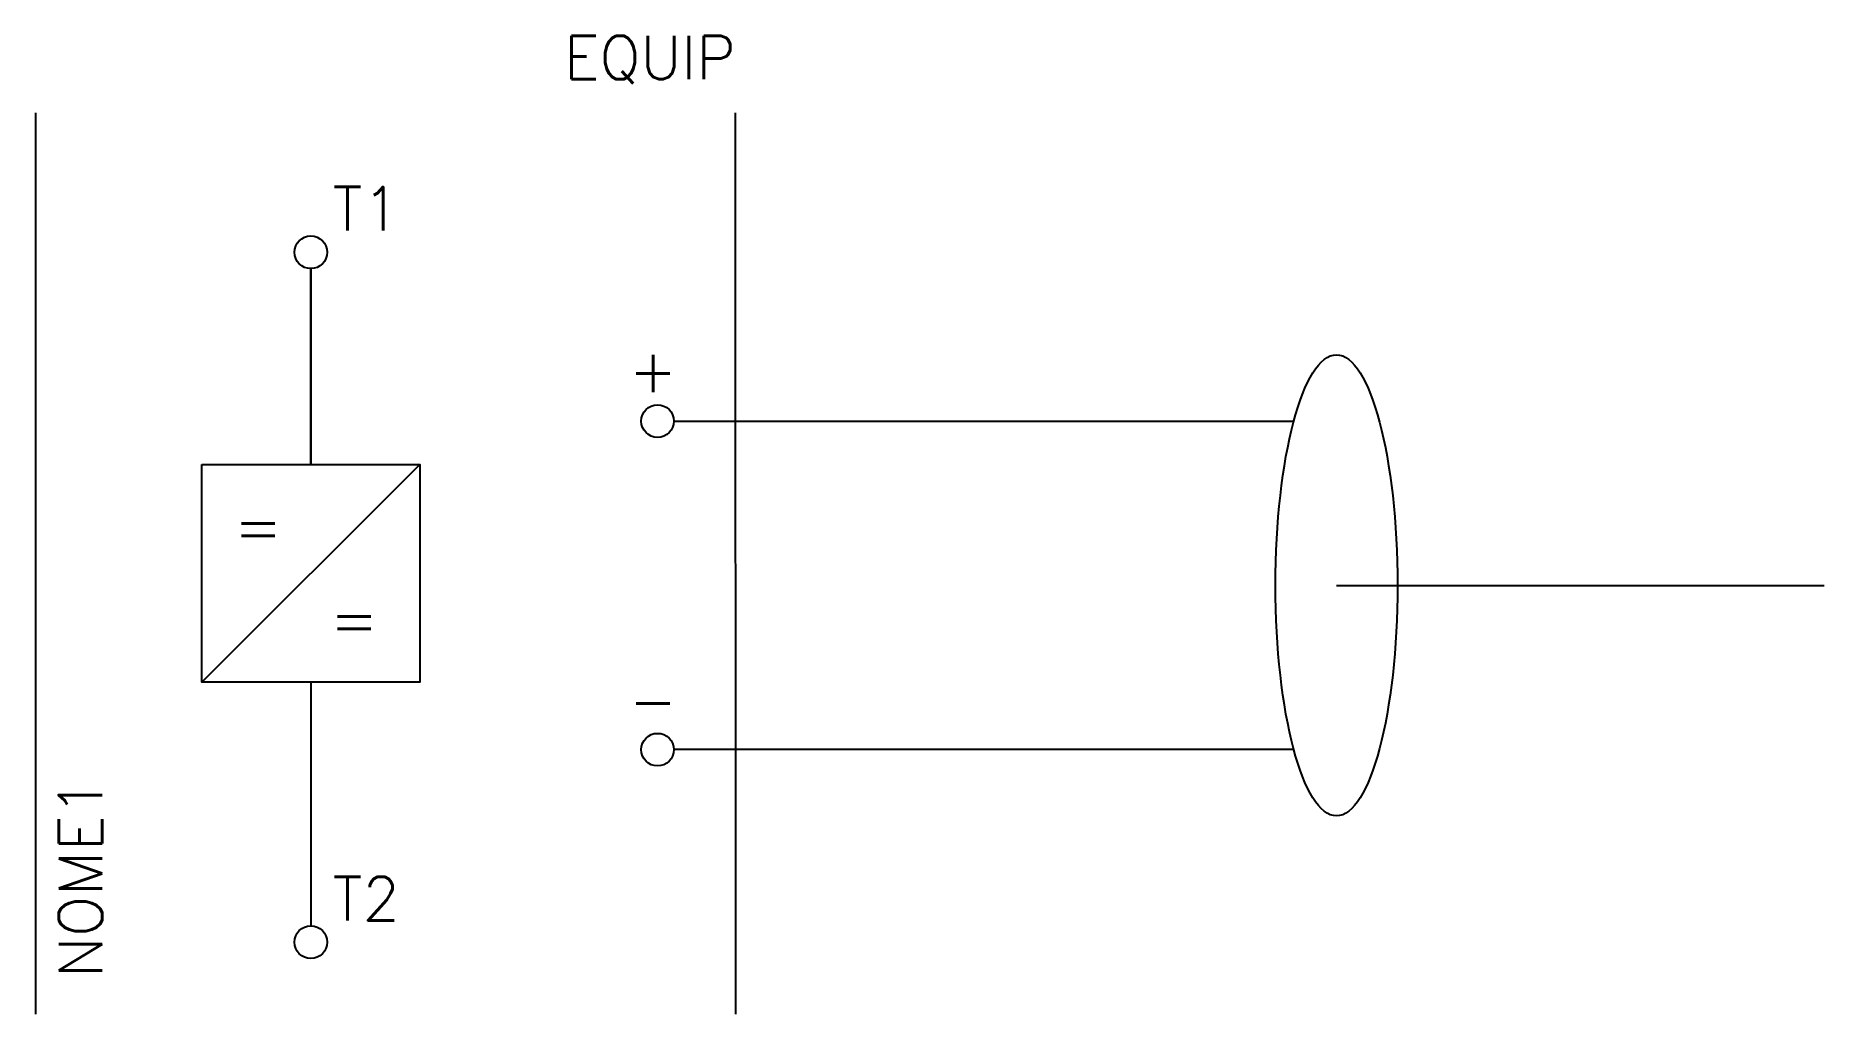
# Model space of a CAD drawing. Extents: x 439.2 to 521.3, y 255 to 299.9.
import ezdxf
from ezdxf.enums import TextEntityAlignment as Align

# ---------------------------------------------------------------- set-up
doc = ezdxf.new("R2010")
doc.units = 0
doc.header["$MEASUREMENT"] = 0
doc.layers.get('0').update_dxf_attribs({"linetype": 'CONTINUOUS'})
doc.styles.add('ROMANS', font='romans')

msp = doc.modelspace()

# ---------------------------------------------------------------- linework, layer by layer
for p, q in [((439.188, 254.96), (439.188, 296.357)), ((471.333, 254.96), (471.332, 296.357)), ((468.495, 282.204), (496.965, 282.204)), ((498.929, 274.658), (521.329, 274.658)), ((496.965, 267.111), (468.495, 267.111))]:
    msp.add_line(p, q)
at = {"color": 0, "linetype": 'Continuous'}
for p, q in [((451.822, 289.204), (451.822, 280.204)), ((451.822, 270.204), (451.822, 259.019))]:
    msp.add_line(p, q, dxfattribs=at)
at = {"color": 0}
msp.add_line((446.822, 270.204), (456.822, 280.204), dxfattribs=at)
msp.add_lwpolyline([(451.822, 280.204), (451.822, 289.204)])
msp.add_lwpolyline([(446.822, 280.204), (456.822, 280.204), (456.822, 270.204), (446.822, 270.204)], close=True, dxfattribs=at)
for centre in [(451.822, 289.954), (467.745, 282.204), (467.745, 267.111), (451.822, 258.269)]:
    msp.add_circle(centre, 0.75, dxfattribs=at)
msp.add_ellipse((498.929, 274.658), major_axis=(0, 10.589), ratio=0.264368)

# ---------------------------------------------------------------- texts
at = {"style": 'ROMANS'}
for p in [(448.286, 276.363), (452.697, 272.085)]:
    msp.add_text('=', height=2, dxfattribs=at).set_placement(p)
at = {"lineweight": -3, "style": 'ROMANS'}
msp.add_attdef('EQUIP', text='', height=2, dxfattribs=at).set_placement((471.332, 298.9), align=Align.MIDDLE_RIGHT)
at = {"style": 'ROMANS', "flags": 4}
for tag, text, p in [('T1', 'T1', (452.822, 291.954)), ('T2', 'T2', (452.822, 260.269))]:
    msp.add_attdef(tag, text=text, height=2, dxfattribs=at).set_placement(p, align=Align.MIDDLE_LEFT)
at = {"lineweight": -3, "style": 'ROMANS'}
for tag, p in [('+', (466.424, 284.535)), ('-', (466.424, 269.374))]:
    msp.add_attdef(tag, text='', height=2, dxfattribs=at).set_placement(p, align=Align.MIDDLE_LEFT)
msp.add_attdef('NOME1', text='', height=2, rotation=90, dxfattribs=at).set_placement((441.242, 261.213), align=Align.MIDDLE_CENTER)

doc.saveas('drawing.dxf')
